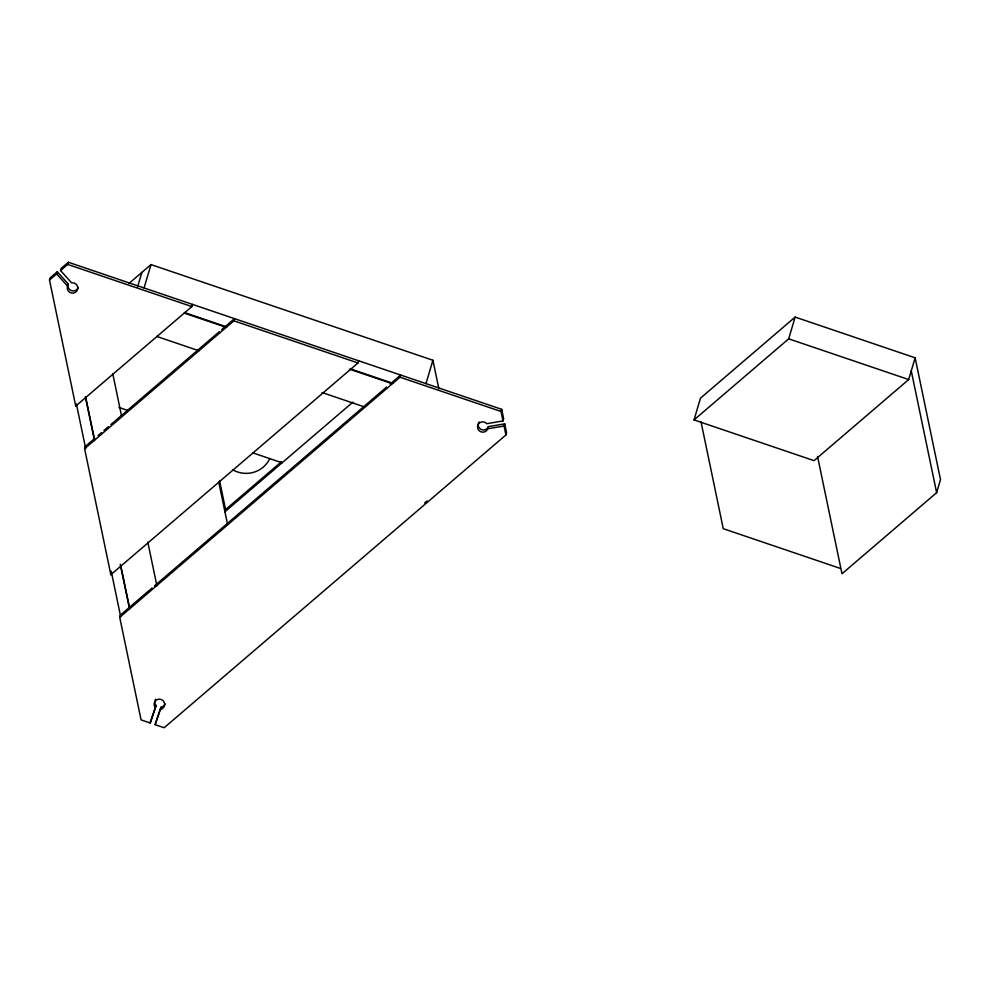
<?xml version="1.0" encoding="UTF-8"?>
<svg xmlns="http://www.w3.org/2000/svg" width="990" height="990" viewBox="0 0 990 990"><rect width="100%" height="100%" fill="white"/><g stroke="black" fill="none" stroke-linecap="round" stroke-linejoin="round"><path stroke-width="1.49" d="M192.506 304.4L191.862 306.578L75.735 406.061L49.5 280.046L50.144 277.868L57.284 271.755L68.211 283.981L67.506 286.271A5.284 5.16 16.5 0 0 71.28 292.978A5.284 5.16 16.5 0 0 77.715 288.783A5.284 5.16 16.5 0 0 72.827 282.806L71.602 282.88L60.576 270.555L61.219 268.377L68.36 262.263L501.695 409.328L503.65 418.782L503.007 420.948L486.795 423.695A5.284 5.16 16.5 0 0 478.974 423.398A5.284 5.16 16.5 0 0 479.531 431.009A5.284 5.16 16.5 0 0 487.204 429.895L488.404 426.616L504.714 423.856L506.571 432.779L505.927 434.957L164.167 727.737L155.121 724.655L160.974 707.231A5.284 5.16 16.5 0 0 165.045 703.853M49.5 280.046L56.64 273.933L57.284 271.755M60.576 270.555L67.716 264.441L68.36 262.263M75.735 406.061L76.379 403.883M358.64 360.781L357.996 362.959L110.843 574.695L84.608 448.693L85.251 446.515L94.582 438.521M137.548 287.001L141.879 272.386M144.057 287.966L150.987 264.59L432.915 360.261L438.855 388.785M110.843 574.695L111.486 572.529M154.786 701.774A5.284 5.16 16.5 0 0 155.331 704.397L156.074 705.499L150.171 722.985L141.075 719.891L119.716 617.327L120.359 615.149L152.027 588.023M84.608 448.693L233.863 320.834L234.506 318.656L221.673 329.645M150.814 720.807L150.171 722.985L156.074 705.499M155.121 724.655L161.098 707.231M219.644 481.066L225.584 509.578L224.94 511.743L352.972 402.064M119.716 617.327L399.997 377.215L400.641 375.037L390.085 384.083M425.985 383.637L432.915 360.261M503.007 420.948L501.051 411.506L501.695 409.328M505.927 434.957L504.071 426.034L504.714 423.856M915.144 357.811L908.696 379.566L814.04 460.647L694.027 419.921L700.475 398.166L795.131 317.085L915.144 357.811L940.5 479.63L936.639 492.686L841.983 573.767L817.554 456.464M694.027 419.921L788.684 338.828L795.131 317.085M68.211 283.981L68.149 284.093A5.284 5.16 16.5 0 0 71.478 290.664A5.284 5.16 16.5 0 0 78.148 287.484M488.404 426.616L487.847 427.729A5.284 5.16 16.5 0 1 480.546 429.103A5.284 5.16 16.5 0 1 479.049 421.926M129.047 283.375L150.987 264.59M98.084 435.526L101.574 432.531M103.913 430.526L108.578 426.529M110.905 424.537L219.347 331.638M225.584 509.578L281.556 461.625M154.366 586.018L386.57 387.09M424.636 502.97L426.975 500.965M487.761 428.781L504.071 426.034M160.331 709.409L160.454 709.397A5.284 5.16 16.5 0 0 164.451 702.912A5.284 5.16 16.5 0 0 157.459 699.497A5.284 5.16 16.5 0 0 154.688 706.575L155.43 707.677M788.684 338.828L908.696 379.566M67.716 264.441L191.862 306.578M233.863 320.834L357.996 362.959M399.997 377.215L501.051 411.506M184.449 312.555L226.76 326.923M350.794 369.022L392.758 383.254M184.338 313.125L225.262 327.009M349.495 369.171L391.867 383.551M156.593 336.39L199.052 350.794M322.047 392.535L364.506 406.952M840.349 568.421L723.257 528.685L701.031 421.913M118.973 407.447L127.846 410.454M252.945 452.913L282.076 462.8M56.64 273.933L67.568 286.147M911.27 370.866L936.639 492.686M218.753 482.056L227.564 524.378M112.811 373.96L121.634 416.369M147.795 542.062L156.94 585.981M85.796 397.596L94.594 439.857M120.681 565.142L129.801 608.924M85.375 396.879L94.483 440.6M120.223 564.25L129.331 607.984M76.539 404.675L85.684 448.594M111.214 571.23L120.669 616.646M269.8 458.531A26.408 25.79 16.5 0 1 232.452 469.644M155.046 700.45A5.284 5.16 16.5 0 1 155.64 699.249"/></g></svg>
